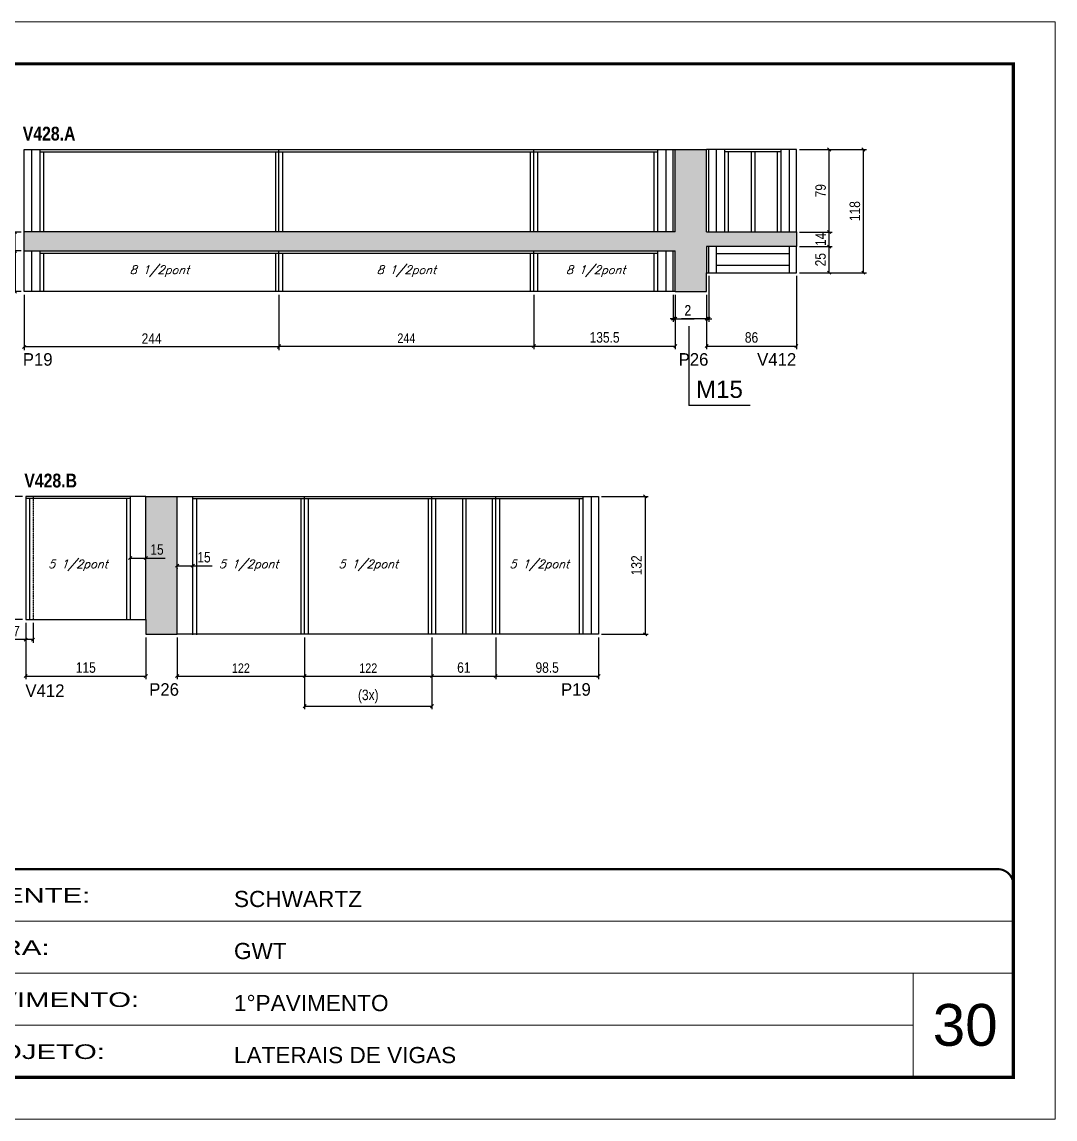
# Model space of a CAD drawing. Extents: x 13154 to 22413, y 1253 to 30260.
# Drawn here: x 15249 to 16238, y 20779 to 21829 of the extents above; entities that cross this region are included whole.
import ezdxf

# ---------------------------------------------------------------- set-up
doc = ezdxf.new("R2010")
doc.units = 0
for name, pattern in [('CONTINUO', [0]), ('DASHED', [0.75, 0.5, -0.25]), ('HIDDEN', [0.375, 0.25, -0.125])]:
    doc.linetypes.add(name, pattern=pattern)
for name, color, linetype in [('5', 5, 'Continuous'), ('COTA', 241, 'Continuous'), ('NOMENCLATURA', 7, 'Continuous'), ('Painéis', 200, 'Continuous'), ('SARR_2.2x7', 40, 'Continuous'), ('SARR_3.5x7', 81, 'Continuous'), ('texto', 7, 'Continuous')]:
    doc.layers.add(name, color=color, linetype=linetype)
for name, color, linetype, lineweight in [('CARIMBO', 255, 'Continuous', 9), ('Folhas', 255, 'Continuous', 9), ('SARRAFO DE PRESSAO', 251, 'DASHED', 9)]:
    doc.layers.add(name, color=color, linetype=linetype, lineweight=lineweight)
doc.styles.add('ARIAL', font='arial.ttf')
doc.styles.add('COTA TECNICA', font='techl___.ttf', dxfattribs={"height": 10})
doc.styles.add('COTA TECNICA-50', font='techl___.ttf', dxfattribs={"height": 9})
doc.styles.add('Romans', font='romans.shx')
doc.styles.add('ROMAS860', font='ROMAS860.SHX')
doc.styles.get("Standard").update_dxf_attribs({"font": 'arial.ttf'})
doc.styles.add('TECNICA', font='techb___.ttf', dxfattribs={"height": 10})
doc.styles.add('Tecnologia', font='')
doc.styles.get('Tecnologia').set_extended_font_data('Forgotten Futurist')
doc.dimstyles.new('COTA PAINEL-50', dxfattribs={"dimtxt": 9, "dimasz": 3, "dimexe": 3, "dimexo": 3, "dimgap": 3, "dimtad": 1, "dimdec": 1, "dimzin": 12, "dimdsep": 46, "dimtxsty": 'COTA TECNICA-50', "dimblk1": 'OBLIQUE', "dimblk2": 'OBLIQUE', "dimsah": 1, "dimcen": 0.9, "dimclrd": 4, "dimclre": 4, "dimclrt": 240, "dimadec": 1, "dimazin": 3, "dimtfac": 1, "dimtdec": 1, "dimtmove": 0, "dimatfit": 3, "dimfxl": 1, "dimtolj": 1, "dimtzin": 12, "dimarcsym": 0})
doc.dimstyles.new('PAINEL', dxfattribs={"dimtxt": 10, "dimasz": 3, "dimexe": 3, "dimexo": 3, "dimgap": 3, "dimtad": 1, "dimdec": 1, "dimzin": 12, "dimdsep": 46, "dimtxsty": 'COTA TECNICA', "dimblk1": 'OBLIQUE', "dimblk2": 'OBLIQUE', "dimsah": 1, "dimcen": 0.9, "dimclrd": 4, "dimclre": 4, "dimclrt": 240, "dimadec": 1, "dimazin": 3, "dimtfac": 1, "dimtdec": 1, "dimtmove": 0, "dimatfit": 3, "dimfxl": 1, "dimtolj": 1, "dimtzin": 12, "dimarcsym": 0})

# ---------------------------------------------------------------- blocks, each defined once
blk = doc.blocks.new('9999999999')
at = {"color": 30, "linetype": 'CONTINUO'}
for p, q in [((98564.6, 34379.6), (99584, 34379.6)), ((98564.6, 34329.8), (99488, 34329.8)), ((99584, 34329.8), (99488, 34329.8)), ((99488, 34329.8), (99488, 34230.2)), ((98564.6, 34280), (99488, 34280))]:
    blk.add_line(p, q, dxfattribs=at)
at = {"color": 30, "linetype": 'CONTINUO', "const_width": 2}
blk.add_lwpolyline([(99584, 34230.2), (99584, 34414.4, 0.414214), (99569, 34429.4), (98229, 34429.4, 0.414214), (98214, 34414.4), (98214, 34245.2, 0.414214), (98229, 34230.2), (99584, 34230.2)], format="xyb", dxfattribs=at)
at = {"layer": 'Folhas'}
blk.add_lwpolyline([(98139, 34190.2), (99624, 34190.2), (99624, 35240.2), (98139, 35240.2)], close=True, dxfattribs=at)
at = {"layer": 'Folhas', "color": 30, "const_width": 3}
blk.add_lwpolyline([(98214, 34230.2), (99584, 34230.2), (99584, 35200.2), (98214, 35200.2)], close=True, dxfattribs=at)
at = {"color": 7, "linetype": 'Continuous', "ltscale": 5, "style": 'ARIAL'}
for s, height, p in [('SCHWARTZ', 15.48, (98837.7, 34393.1)), ('GWT', 15.48, (98837.7, 34343.3)), ('1°PAVIMENTO', 15.483, (98837.7, 34293.5)), ('LATERAIS DE VIGAS', 15.483, (98837.7, 34243.7))]:
    blk.add_text(s, height=height, dxfattribs=at).set_placement(p)
at = {"layer": 'Folhas', "color": 7, "style": 'Tecnologia', "width": 1.5}
for s, p in [('CLIENTE:', (98573.7, 34397.2)), ('OBRA:', (98573.7, 34347.3)), ('PAVIMENTO:', (98573.7, 34297.5)), ('PROJETO:', (98573.7, 34247.7))]:
    blk.add_text(s, height=14, dxfattribs=at).set_placement(p)
blk = doc.blocks.new('_Oblique')
at = {"color": 0, "linetype": 'ByBlock', "lineweight": -2}
blk.add_line((-0.5, -0.5), (0.5, 0.5), dxfattribs=at)
blk = doc.blocks.new('*D1825')
at = {"layer": 'COTA', "color": 4, "linetype": 'ByBlock', "lineweight": -2, "transparency": 16777216}
for p, q in [((15494.7, 21568.1), (15494.7, 21516)), ((15738.7, 21568.1), (15738.7, 21516)), ((15494.7, 21519), (15738.7, 21519))]:
    blk.add_line(p, q, dxfattribs=at)
at = {"layer": 'Defpoints', "color": 0, "linetype": 'ByBlock', "transparency": 16777216}
for p in [(15494.7, 21571.1), (15738.7, 21571.1), (15738.7, 21519)]:
    blk.add_point(p, dxfattribs=at)
at = {"layer": 'COTA', "color": 4, "linetype": 'ByBlock', "lineweight": -2, "transparency": 16777216, "xscale": 3, "yscale": 3, "zscale": 3, "rotation": 180}
blk.add_blockref('_Oblique', (15494.7, 21519), dxfattribs=at)
at = {"layer": 'COTA', "color": 4, "linetype": 'ByBlock', "lineweight": -2, "transparency": 16777216, "xscale": 3, "yscale": 3, "zscale": 3}
blk.add_blockref('_Oblique', (15738.7, 21519), dxfattribs=at)
at = {"layer": 'COTA', "color": 240, "linetype": 'ByBlock', "transparency": 16777216, "insert": (15616.7, 21526.5), "char_height": 9, "attachment_point": 5, "style": 'COTA TECNICA-50'}
blk.add_mtext('\\A1;244', dxfattribs=at)
blk = doc.blocks.new('*D1826')
at = {"layer": 'COTA', "color": 4, "linetype": 'ByBlock', "lineweight": -2, "transparency": 16777216}
for p, q in [((15250.7, 21568.1), (15250.7, 21515.1)), ((15494.7, 21568.1), (15494.7, 21515.1)), ((15494.7, 21518.1), (15250.7, 21518.1))]:
    blk.add_line(p, q, dxfattribs=at)
at = {"layer": 'Defpoints', "color": 0, "linetype": 'ByBlock', "transparency": 16777216}
for p in [(15250.7, 21571.1), (15494.7, 21571.1), (15250.7, 21518.1)]:
    blk.add_point(p, dxfattribs=at)
at = {"layer": 'COTA', "color": 4, "linetype": 'ByBlock', "lineweight": -2, "transparency": 16777216, "xscale": 3, "yscale": 3, "zscale": 3, "rotation": 180}
blk.add_blockref('_Oblique', (15250.7, 21518.1), dxfattribs=at)
at = {"layer": 'COTA', "color": 4, "linetype": 'ByBlock', "lineweight": -2, "transparency": 16777216, "xscale": 3, "yscale": 3, "zscale": 3}
blk.add_blockref('_Oblique', (15494.7, 21518.1), dxfattribs=at)
at = {"layer": 'COTA', "color": 240, "linetype": 'ByBlock', "transparency": 16777216, "insert": (15372.7, 21526.1), "char_height": 10, "attachment_point": 5, "style": 'COTA TECNICA'}
blk.add_mtext('\\A1;244', dxfattribs=at)
blk = doc.blocks.new('*D1827')
at = {"layer": 'COTA', "color": 4, "linetype": 'ByBlock', "lineweight": -2, "transparency": 16777216}
for p, q in [((15738.7, 21568.1), (15738.7, 21516)), ((15874.2, 21568.1), (15874.2, 21516)), ((15738.7, 21519), (15874.2, 21519))]:
    blk.add_line(p, q, dxfattribs=at)
at = {"layer": 'Defpoints', "color": 0, "linetype": 'ByBlock', "transparency": 16777216}
for p in [(15738.7, 21571.1), (15874.2, 21571.1), (15874.2, 21519)]:
    blk.add_point(p, dxfattribs=at)
at = {"layer": 'COTA', "color": 4, "linetype": 'ByBlock', "lineweight": -2, "transparency": 16777216, "xscale": 3, "yscale": 3, "zscale": 3, "rotation": 180}
blk.add_blockref('_Oblique', (15738.7, 21519), dxfattribs=at)
at = {"layer": 'COTA', "color": 4, "linetype": 'ByBlock', "lineweight": -2, "transparency": 16777216, "xscale": 3, "yscale": 3, "zscale": 3}
blk.add_blockref('_Oblique', (15874.2, 21519), dxfattribs=at)
at = {"layer": 'COTA', "color": 240, "linetype": 'ByBlock', "transparency": 16777216, "insert": (15806.5, 21527.2), "char_height": 10, "attachment_point": 5, "style": 'COTA TECNICA'}
blk.add_mtext('\\A1;135.5', dxfattribs=at)
blk = doc.blocks.new('*D1828')
at = {"layer": 'COTA', "color": 4, "lineweight": -2, "transparency": 16777216}
for p, q in [((15990.2, 21586.1), (15990.2, 21516)), ((15904.2, 21568.1), (15904.2, 21516)), ((15904.2, 21519), (15990.2, 21519))]:
    blk.add_line(p, q, dxfattribs=at)
at = {"layer": 'Defpoints', "color": 0, "transparency": 16777216}
for p in [(15990.2, 21589.1), (15904.2, 21571.1), (15990.2, 21519)]:
    blk.add_point(p, dxfattribs=at)
at = {"layer": 'COTA', "color": 4, "lineweight": -2, "transparency": 16777216, "xscale": 3, "yscale": 3, "zscale": 3, "rotation": 180}
blk.add_blockref('_Oblique', (15904.2, 21519), dxfattribs=at)
at = {"layer": 'COTA', "color": 4, "lineweight": -2, "transparency": 16777216, "xscale": 3, "yscale": 3, "zscale": 3}
blk.add_blockref('_Oblique', (15990.2, 21519), dxfattribs=at)
at = {"layer": 'COTA', "color": 240, "transparency": 16777216, "insert": (15947.2, 21527.1), "char_height": 10, "attachment_point": 5, "style": 'COTA TECNICA'}
blk.add_mtext('\\A1;86', dxfattribs=at)
blk = doc.blocks.new('*D1829')
at = {"layer": 'COTA', "color": 4, "lineweight": -2, "transparency": 16777216}
for p, q in [((15993.2, 21614.1), (16024.5, 21614.1)), ((16021.5, 21589.1), (16021.5, 21614.1)), ((15993.2, 21589.1), (16024.5, 21589.1))]:
    blk.add_line(p, q, dxfattribs=at)
at = {"layer": 'Defpoints', "color": 0, "transparency": 16777216}
for p in [(15990.2, 21614.1), (16021.5, 21614.1), (15990.2, 21589.1)]:
    blk.add_point(p, dxfattribs=at)
at = {"layer": 'COTA', "color": 4, "lineweight": -2, "transparency": 16777216, "xscale": 3, "yscale": 3, "zscale": 3}
for p, rotation in [((16021.5, 21614.1), 90), ((16021.5, 21589.1), 270)]:
    blk.add_blockref('_Oblique', p, dxfattribs=dict(at, rotation=rotation))
at = {"layer": 'COTA', "color": 240, "transparency": 16777216, "insert": (16013.3, 21601.6), "char_height": 10, "attachment_point": 5, "rotation": 90, "style": 'COTA TECNICA'}
blk.add_mtext('\\A1;25', dxfattribs=at)
blk = doc.blocks.new('*D1830')
at = {"layer": 'COTA', "color": 4, "lineweight": -2, "transparency": 16777216}
for p, q in [((15993.2, 21628.1), (16024.5, 21628.1)), ((16021.5, 21614.1), (16021.5, 21628.1)), ((15993.2, 21614.1), (16024.5, 21614.1))]:
    blk.add_line(p, q, dxfattribs=at)
at = {"layer": 'Defpoints', "color": 0, "transparency": 16777216}
for p in [(15990.2, 21628.1), (16021.5, 21628.1), (15990.2, 21614.1)]:
    blk.add_point(p, dxfattribs=at)
at = {"layer": 'COTA', "color": 4, "lineweight": -2, "transparency": 16777216, "xscale": 3, "yscale": 3, "zscale": 3}
for p, rotation in [((16021.5, 21628.1), 90), ((16021.5, 21614.1), 270)]:
    blk.add_blockref('_Oblique', p, dxfattribs=dict(at, rotation=rotation))
at = {"layer": 'COTA', "color": 240, "transparency": 16777216, "insert": (16013.4, 21621.1), "char_height": 10, "attachment_point": 5, "rotation": 90, "style": 'COTA TECNICA'}
blk.add_mtext('\\A1;14', dxfattribs=at)
blk = doc.blocks.new('*D1831')
at = {"layer": 'COTA', "color": 4, "lineweight": -2, "transparency": 16777216}
for p, q in [((15247.7, 21610.1), (15239, 21610.1)), ((15242, 21610.1), (15242, 21571.1)), ((15247.7, 21571.1), (15239, 21571.1))]:
    blk.add_line(p, q, dxfattribs=at)
at = {"layer": 'Defpoints', "color": 0, "transparency": 16777216}
for p in [(15250.7, 21610.1), (15242, 21571.1), (15250.7, 21571.1)]:
    blk.add_point(p, dxfattribs=at)
at = {"layer": 'COTA', "color": 4, "lineweight": -2, "transparency": 16777216, "xscale": 3, "yscale": 3, "zscale": 3}
for p, rotation in [((15242, 21610.1), 90), ((15242, 21571.1), 270)]:
    blk.add_blockref('_Oblique', p, dxfattribs=dict(at, rotation=rotation))
at = {"layer": 'COTA', "color": 240, "transparency": 16777216, "insert": (15233.7, 21590.6), "char_height": 10, "attachment_point": 5, "rotation": 90, "style": 'COTA TECNICA'}
blk.add_mtext('\\A1;39', dxfattribs=at)
blk = doc.blocks.new('*D1832')
at = {"layer": 'COTA', "color": 4, "lineweight": -2, "transparency": 16777216}
for p, q in [((15247.7, 21628.1), (15239, 21628.1)), ((15242, 21610.1), (15242, 21628.1)), ((15247.7, 21610.1), (15239, 21610.1))]:
    blk.add_line(p, q, dxfattribs=at)
at = {"layer": 'Defpoints', "color": 0, "transparency": 16777216}
for p in [(15242, 21628.1), (15250.7, 21628.1), (15250.7, 21610.1)]:
    blk.add_point(p, dxfattribs=at)
at = {"layer": 'COTA', "color": 4, "lineweight": -2, "transparency": 16777216, "xscale": 3, "yscale": 3, "zscale": 3}
for p, rotation in [((15242, 21628.1), 90), ((15242, 21610.1), 270)]:
    blk.add_blockref('_Oblique', p, dxfattribs=dict(at, rotation=rotation))
at = {"layer": 'COTA', "color": 240, "transparency": 16777216, "insert": (15233.9, 21619.1), "char_height": 10, "attachment_point": 5, "rotation": 90, "style": 'COTA TECNICA'}
blk.add_mtext('\\A1;18', dxfattribs=at)
blk = doc.blocks.new('*D1833')
at = {"layer": 'COTA', "color": 4, "lineweight": -2, "transparency": 16777216}
for p, q in [((15993.2, 21707.1), (16024.5, 21707.1)), ((16021.5, 21628.1), (16021.5, 21707.1)), ((15993.2, 21628.1), (16024.5, 21628.1))]:
    blk.add_line(p, q, dxfattribs=at)
at = {"layer": 'Defpoints', "color": 0, "transparency": 16777216}
for p in [(15990.2, 21707.1), (16021.5, 21707.1), (15990.2, 21628.1)]:
    blk.add_point(p, dxfattribs=at)
at = {"layer": 'COTA', "color": 4, "lineweight": -2, "transparency": 16777216, "xscale": 3, "yscale": 3, "zscale": 3}
for p, rotation in [((16021.5, 21707.1), 90), ((16021.5, 21628.1), 270)]:
    blk.add_blockref('_Oblique', p, dxfattribs=dict(at, rotation=rotation))
at = {"layer": 'COTA', "color": 240, "transparency": 16777216, "insert": (16013.4, 21667.6), "char_height": 10, "attachment_point": 5, "rotation": 90, "style": 'COTA TECNICA'}
blk.add_mtext('\\A1;79', dxfattribs=at)
blk = doc.blocks.new('*D1834')
at = {"layer": 'COTA', "color": 4, "lineweight": -2, "transparency": 16777216}
for p, q in [((15993.2, 21707.1), (16057.3, 21707.1)), ((16054.3, 21589.1), (16054.3, 21707.1)), ((15993.2, 21589.1), (16057.3, 21589.1))]:
    blk.add_line(p, q, dxfattribs=at)
at = {"layer": 'Defpoints', "color": 0, "transparency": 16777216}
for p in [(15990.2, 21707.1), (16054.3, 21707.1), (15990.2, 21589.1)]:
    blk.add_point(p, dxfattribs=at)
at = {"layer": 'COTA', "color": 4, "lineweight": -2, "transparency": 16777216, "xscale": 3, "yscale": 3, "zscale": 3}
for p, rotation in [((16054.3, 21707.1), 90), ((16054.3, 21589.1), 270)]:
    blk.add_blockref('_Oblique', p, dxfattribs=dict(at, rotation=rotation))
at = {"layer": 'COTA', "color": 240, "transparency": 16777216, "insert": (16046.2, 21648.1), "char_height": 10, "attachment_point": 5, "rotation": 90, "style": 'COTA TECNICA'}
blk.add_mtext('\\A1;118', dxfattribs=at)
blk = doc.blocks.new('*D1835')
at = {"layer": 'COTA', "color": 4, "lineweight": -2, "transparency": 16777216}
for p, q in [((15872.2, 21568.1), (15872.2, 21542.1)), ((15874.2, 21568.1), (15874.2, 21542.1)), ((15872.2, 21545.1), (15869.2, 21545.1)), ((15872.2, 21545.1), (15874.2, 21545.1)), ((15874.2, 21545.1), (15892.3, 21545.1))]:
    blk.add_line(p, q, dxfattribs=at)
at = {"layer": 'Defpoints', "color": 0, "transparency": 16777216}
for p in [(15872.2, 21571.1), (15874.2, 21571.1), (15874.2, 21545.1)]:
    blk.add_point(p, dxfattribs=at)
at = {"layer": 'COTA', "color": 4, "lineweight": -2, "transparency": 16777216, "xscale": 3, "yscale": 3, "zscale": 3}
blk.add_blockref('_Oblique', (15872.2, 21545.1), dxfattribs=at)
at = {"layer": 'COTA', "color": 4, "lineweight": -2, "transparency": 16777216, "xscale": 3, "yscale": 3, "zscale": 3, "rotation": 180}
blk.add_blockref('_Oblique', (15874.2, 21545.1), dxfattribs=at)
at = {"layer": 'COTA', "color": 240, "transparency": 16777216, "insert": (15886.3, 21553.1), "char_height": 10, "attachment_point": 5, "style": 'COTA TECNICA'}
blk.add_mtext('\\A1;2', dxfattribs=at)
blk = doc.blocks.new('*D1836')
at = {"layer": 'COTA', "color": 4, "lineweight": -2, "transparency": 16777216}
for p, q in [((15906.2, 21586.1), (15906.2, 21542.1)), ((15904.2, 21568.1), (15904.2, 21542.1)), ((15904.2, 21545.1), (15880, 21545.1)), ((15906.2, 21545.1), (15904.2, 21545.1)), ((15906.2, 21545.1), (15909.2, 21545.1))]:
    blk.add_line(p, q, dxfattribs=at)
at = {"layer": 'Defpoints', "color": 0, "transparency": 16777216}
for p in [(15906.2, 21589.1), (15904.2, 21571.1), (15904.2, 21545.1)]:
    blk.add_point(p, dxfattribs=at)
at = {"layer": 'COTA', "color": 4, "lineweight": -2, "transparency": 16777216, "xscale": 3, "yscale": 3, "zscale": 3}
blk.add_blockref('_Oblique', (15904.2, 21545.1), dxfattribs=at)
at = {"layer": 'COTA', "color": 4, "lineweight": -2, "transparency": 16777216, "xscale": 3, "yscale": 3, "zscale": 3, "rotation": 180}
blk.add_blockref('_Oblique', (15906.2, 21545.1), dxfattribs=at)
at = {"layer": 'COTA', "color": 240, "transparency": 16777216, "insert": (15886.1, 21553.1), "char_height": 10, "attachment_point": 5, "style": 'COTA TECNICA'}
blk.add_mtext('\\A1;2', dxfattribs=at)
blk = doc.blocks.new('*D1837')
at = {"layer": 'COTA', "color": 4, "lineweight": -2, "transparency": 16777216}
for p, q in [((15252.2, 21254.1), (15252.2, 21200.1)), ((15367.2, 21240.1), (15367.2, 21200.1)), ((15252.2, 21203.1), (15367.2, 21203.1))]:
    blk.add_line(p, q, dxfattribs=at)
at = {"layer": 'Defpoints', "color": 0, "transparency": 16777216}
for p in [(15252.2, 21257.1), (15367.2, 21243.1), (15367.2, 21203.1)]:
    blk.add_point(p, dxfattribs=at)
at = {"layer": 'COTA', "color": 4, "lineweight": -2, "transparency": 16777216, "xscale": 3, "yscale": 3, "zscale": 3, "rotation": 180}
blk.add_blockref('_Oblique', (15252.2, 21203.1), dxfattribs=at)
at = {"layer": 'COTA', "color": 4, "lineweight": -2, "transparency": 16777216, "xscale": 3, "yscale": 3, "zscale": 3}
blk.add_blockref('_Oblique', (15367.2, 21203.1), dxfattribs=at)
at = {"layer": 'COTA', "color": 240, "transparency": 16777216, "insert": (15309.7, 21211.2), "char_height": 10, "attachment_point": 5, "style": 'COTA TECNICA'}
blk.add_mtext('\\A1;115', dxfattribs=at)
blk = doc.blocks.new('*D1838')
at = {"layer": 'COTA', "color": 4, "lineweight": -2, "transparency": 16777216}
for p, q in [((15252.2, 21254.1), (15252.2, 21235)), ((15259.2, 21254.1), (15259.2, 21235)), ((15252.2, 21238), (15237.5, 21238)), ((15259.2, 21238), (15252.2, 21238))]:
    blk.add_line(p, q, dxfattribs=at)
at = {"layer": 'Defpoints', "color": 0, "transparency": 16777216}
for p in [(15252.2, 21257.1), (15259.2, 21257.1), (15252.2, 21238)]:
    blk.add_point(p, dxfattribs=at)
at = {"layer": 'COTA', "color": 4, "lineweight": -2, "transparency": 16777216, "xscale": 3, "yscale": 3, "zscale": 3, "rotation": 180}
blk.add_blockref('_Oblique', (15252.2, 21238), dxfattribs=at)
at = {"layer": 'COTA', "color": 4, "lineweight": -2, "transparency": 16777216, "xscale": 3, "yscale": 3, "zscale": 3}
blk.add_blockref('_Oblique', (15259.2, 21238), dxfattribs=at)
at = {"layer": 'COTA', "color": 240, "transparency": 16777216, "insert": (15243.3, 21246.1), "char_height": 10, "attachment_point": 5, "style": 'COTA TECNICA'}
blk.add_mtext('\\A1;7', dxfattribs=at)
blk = doc.blocks.new('*D1839')
at = {"layer": 'COTA', "color": 4, "lineweight": -2, "transparency": 16777216}
for p, q in [((15249.2, 21375.1), (15229.5, 21375.1)), ((15232.5, 21375.1), (15232.5, 21257.1)), ((15249.2, 21257.1), (15229.5, 21257.1))]:
    blk.add_line(p, q, dxfattribs=at)
at = {"layer": 'Defpoints', "color": 0, "transparency": 16777216}
for p in [(15252.2, 21375.1), (15232.5, 21257.1), (15252.2, 21257.1)]:
    blk.add_point(p, dxfattribs=at)
at = {"layer": 'COTA', "color": 4, "lineweight": -2, "transparency": 16777216, "xscale": 3, "yscale": 3, "zscale": 3}
for p, rotation in [((15232.5, 21375.1), 90), ((15232.5, 21257.1), 270)]:
    blk.add_blockref('_Oblique', p, dxfattribs=dict(at, rotation=rotation))
at = {"layer": 'COTA', "color": 240, "transparency": 16777216, "insert": (15224.4, 21316.1), "char_height": 10, "attachment_point": 5, "rotation": 90, "style": 'COTA TECNICA'}
blk.add_mtext('\\A1;118', dxfattribs=at)
blk = doc.blocks.new('*D1840')
at = {"layer": 'COTA', "color": 4, "linetype": 'ByBlock', "lineweight": -2, "transparency": 16777216}
for p, q in [((15397.2, 21240.1), (15397.2, 21200.1)), ((15519.2, 21240.1), (15519.2, 21200.1)), ((15397.2, 21203.1), (15519.2, 21203.1))]:
    blk.add_line(p, q, dxfattribs=at)
at = {"layer": 'Defpoints', "color": 0, "linetype": 'ByBlock', "transparency": 16777216}
for p in [(15397.2, 21243.1), (15519.2, 21243.1), (15519.2, 21203.1)]:
    blk.add_point(p, dxfattribs=at)
at = {"layer": 'COTA', "color": 4, "linetype": 'ByBlock', "lineweight": -2, "transparency": 16777216, "xscale": 3, "yscale": 3, "zscale": 3, "rotation": 180}
blk.add_blockref('_Oblique', (15397.2, 21203.1), dxfattribs=at)
at = {"layer": 'COTA', "color": 4, "linetype": 'ByBlock', "lineweight": -2, "transparency": 16777216, "xscale": 3, "yscale": 3, "zscale": 3}
blk.add_blockref('_Oblique', (15519.2, 21203.1), dxfattribs=at)
at = {"layer": 'COTA', "color": 240, "linetype": 'ByBlock', "transparency": 16777216, "insert": (15458.2, 21210.7), "char_height": 9, "attachment_point": 5, "style": 'COTA TECNICA-50'}
blk.add_mtext('\\A1;122', dxfattribs=at)
blk = doc.blocks.new('*D1841')
at = {"layer": 'COTA', "color": 4, "linetype": 'ByBlock', "lineweight": -2, "transparency": 16777216}
for p, q in [((15519.2, 21240.1), (15519.2, 21200.1)), ((15641.2, 21240.1), (15641.2, 21200.1)), ((15519.2, 21203.1), (15641.2, 21203.1))]:
    blk.add_line(p, q, dxfattribs=at)
at = {"layer": 'Defpoints', "color": 0, "linetype": 'ByBlock', "transparency": 16777216}
for p in [(15519.2, 21243.1), (15641.2, 21243.1), (15641.2, 21203.1)]:
    blk.add_point(p, dxfattribs=at)
at = {"layer": 'COTA', "color": 4, "linetype": 'ByBlock', "lineweight": -2, "transparency": 16777216, "xscale": 3, "yscale": 3, "zscale": 3, "rotation": 180}
blk.add_blockref('_Oblique', (15519.2, 21203.1), dxfattribs=at)
at = {"layer": 'COTA', "color": 4, "linetype": 'ByBlock', "lineweight": -2, "transparency": 16777216, "xscale": 3, "yscale": 3, "zscale": 3}
blk.add_blockref('_Oblique', (15641.2, 21203.1), dxfattribs=at)
at = {"layer": 'COTA', "color": 240, "linetype": 'ByBlock', "transparency": 16777216, "insert": (15580.2, 21210.7), "char_height": 9, "attachment_point": 5, "style": 'COTA TECNICA-50'}
blk.add_mtext('\\A1;122', dxfattribs=at)
blk = doc.blocks.new('*D1842')
at = {"layer": 'COTA', "color": 4, "lineweight": -2, "transparency": 16777216}
for p, q in [((15641.2, 21240.1), (15641.2, 21200.1)), ((15702.2, 21240.1), (15702.2, 21200.1)), ((15641.2, 21203.1), (15702.2, 21203.1))]:
    blk.add_line(p, q, dxfattribs=at)
at = {"layer": 'Defpoints', "color": 0, "transparency": 16777216}
for p in [(15641.2, 21243.1), (15702.2, 21243.1), (15702.2, 21203.1)]:
    blk.add_point(p, dxfattribs=at)
at = {"layer": 'COTA', "color": 4, "lineweight": -2, "transparency": 16777216, "xscale": 3, "yscale": 3, "zscale": 3, "rotation": 180}
blk.add_blockref('_Oblique', (15641.2, 21203.1), dxfattribs=at)
at = {"layer": 'COTA', "color": 4, "lineweight": -2, "transparency": 16777216, "xscale": 3, "yscale": 3, "zscale": 3}
blk.add_blockref('_Oblique', (15702.2, 21203.1), dxfattribs=at)
at = {"layer": 'COTA', "color": 240, "transparency": 16777216, "insert": (15671.7, 21211.2), "char_height": 10, "attachment_point": 5, "style": 'COTA TECNICA'}
blk.add_mtext('\\A1;61', dxfattribs=at)
blk = doc.blocks.new('*D1843')
at = {"layer": 'COTA', "color": 4, "lineweight": -2, "transparency": 16777216}
for p, q in [((15519.2, 21240.1), (15519.2, 21171.3)), ((15641.2, 21240.1), (15641.2, 21171.3)), ((15519.2, 21174.3), (15641.2, 21174.3))]:
    blk.add_line(p, q, dxfattribs=at)
at = {"layer": 'Defpoints', "color": 0, "transparency": 16777216}
for p in [(15519.2, 21243.1), (15641.2, 21243.1), (15641.2, 21174.3)]:
    blk.add_point(p, dxfattribs=at)
at = {"layer": 'COTA', "color": 4, "lineweight": -2, "transparency": 16777216, "xscale": 3, "yscale": 3, "zscale": 3, "rotation": 180}
blk.add_blockref('_Oblique', (15519.2, 21174.3), dxfattribs=at)
at = {"layer": 'COTA', "color": 4, "lineweight": -2, "transparency": 16777216, "xscale": 3, "yscale": 3, "zscale": 3}
blk.add_blockref('_Oblique', (15641.2, 21174.3), dxfattribs=at)
at = {"layer": 'COTA', "color": 240, "transparency": 16777216, "insert": (15580.2, 21183.6), "char_height": 10, "attachment_point": 5, "style": 'COTA TECNICA'}
blk.add_mtext('\\A1;(3x)', dxfattribs=at)
blk = doc.blocks.new('*D1844')
at = {"layer": 'COTA', "color": 4, "lineweight": -2, "transparency": 16777216}
for p, q in [((15702.2, 21240.1), (15702.2, 21200.1)), ((15800.7, 21240.1), (15800.7, 21200.1)), ((15702.2, 21203.1), (15800.7, 21203.1))]:
    blk.add_line(p, q, dxfattribs=at)
at = {"layer": 'Defpoints', "color": 0, "transparency": 16777216}
for p in [(15702.2, 21243.1), (15800.7, 21243.1), (15800.7, 21203.1)]:
    blk.add_point(p, dxfattribs=at)
at = {"layer": 'COTA', "color": 4, "lineweight": -2, "transparency": 16777216, "xscale": 3, "yscale": 3, "zscale": 3, "rotation": 180}
blk.add_blockref('_Oblique', (15702.2, 21203.1), dxfattribs=at)
at = {"layer": 'COTA', "color": 4, "lineweight": -2, "transparency": 16777216, "xscale": 3, "yscale": 3, "zscale": 3}
blk.add_blockref('_Oblique', (15800.7, 21203.1), dxfattribs=at)
at = {"layer": 'COTA', "color": 240, "transparency": 16777216, "insert": (15751.5, 21211.2), "char_height": 10, "attachment_point": 5, "style": 'COTA TECNICA'}
blk.add_mtext('\\A1;98.5', dxfattribs=at)
blk = doc.blocks.new('*D1845')
at = {"layer": 'COTA', "color": 4, "lineweight": -2, "transparency": 16777216}
for p, q in [((15352.2, 21316.1), (15367.2, 21316.1)), ((15367.2, 21316.1), (15385.6, 21316.1))]:
    blk.add_line(p, q, dxfattribs=at)
at = {"layer": 'Defpoints', "color": 0, "transparency": 16777216}
for p in [(15352.2, 21316.1), (15367.2, 21316.1), (15367.2, 21316.1)]:
    blk.add_point(p, dxfattribs=at)
at = {"layer": 'COTA', "color": 4, "lineweight": -2, "transparency": 16777216, "xscale": 3, "yscale": 3, "zscale": 3, "rotation": 180}
blk.add_blockref('_Oblique', (15352.2, 21316.1), dxfattribs=at)
at = {"layer": 'COTA', "color": 4, "lineweight": -2, "transparency": 16777216, "xscale": 3, "yscale": 3, "zscale": 3}
blk.add_blockref('_Oblique', (15367.2, 21316.1), dxfattribs=at)
at = {"layer": 'COTA', "color": 240, "transparency": 16777216, "insert": (15377.9, 21324.2), "char_height": 10, "attachment_point": 5, "style": 'COTA TECNICA'}
blk.add_mtext('\\A1;15', dxfattribs=at)
blk = doc.blocks.new('*D1846')
at = {"layer": 'COTA', "color": 4, "lineweight": -2, "transparency": 16777216}
for p, q in [((15397.2, 21308.7), (15412.2, 21308.7)), ((15397.2, 21306.1), (15397.2, 21305.7)), ((15412.2, 21308.7), (15430.6, 21308.7))]:
    blk.add_line(p, q, dxfattribs=at)
at = {"layer": 'Defpoints', "color": 0, "transparency": 16777216}
for p in [(15397.2, 21309.1), (15412.2, 21308.7), (15412.2, 21308.7)]:
    blk.add_point(p, dxfattribs=at)
at = {"layer": 'COTA', "color": 4, "lineweight": -2, "transparency": 16777216, "xscale": 3, "yscale": 3, "zscale": 3, "rotation": 180}
blk.add_blockref('_Oblique', (15397.2, 21308.7), dxfattribs=at)
at = {"layer": 'COTA', "color": 4, "lineweight": -2, "transparency": 16777216, "xscale": 3, "yscale": 3, "zscale": 3}
blk.add_blockref('_Oblique', (15412.2, 21308.7), dxfattribs=at)
at = {"layer": 'COTA', "color": 240, "transparency": 16777216, "insert": (15422.9, 21316.8), "char_height": 10, "attachment_point": 5, "style": 'COTA TECNICA'}
blk.add_mtext('\\A1;15', dxfattribs=at)
blk = doc.blocks.new('*D1847')
at = {"layer": 'COTA', "color": 4, "lineweight": -2, "transparency": 16777216}
for p, q in [((15803.7, 21375.1), (15848.3, 21375.1)), ((15845.3, 21375.1), (15845.3, 21243.1)), ((15803.7, 21243.1), (15848.3, 21243.1))]:
    blk.add_line(p, q, dxfattribs=at)
at = {"layer": 'Defpoints', "color": 0, "transparency": 16777216}
for p in [(15800.7, 21375.1), (15800.7, 21243.1), (15845.3, 21243.1)]:
    blk.add_point(p, dxfattribs=at)
at = {"layer": 'COTA', "color": 4, "lineweight": -2, "transparency": 16777216, "xscale": 3, "yscale": 3, "zscale": 3}
for p, rotation in [((15845.3, 21375.1), 90), ((15845.3, 21243.1), 270)]:
    blk.add_blockref('_Oblique', p, dxfattribs=dict(at, rotation=rotation))
at = {"layer": 'COTA', "color": 240, "transparency": 16777216, "insert": (15837.1, 21309.1), "char_height": 10, "attachment_point": 5, "rotation": 90, "style": 'COTA TECNICA'}
blk.add_mtext('\\A1;132', dxfattribs=at)

msp = doc.modelspace()

# ---------------------------------------------------------------- hatches: boundary and pattern name
at = {"layer": 'COTA'}
h = msp.add_hatch(dxfattribs=at)
h.set_pattern_fill('AR-CONC', color=256, scale=0.03)
h.set_pattern_definition([(50, (-1598.5, 0), (5.4655401, -0.4781726), [0.5715, -6.2865]), (355, (-1598.5, 0), (-1.0573026, 5.7317054), [0.4572, -5.0292175]), (100.451445, (-1598.0445, -0.04), (4.4082374, 5.2535326), [0.4857003, -5.3427073]), (46.1842, (-1598.5, 1.524), (8.1323712, -1.2612698), [0.85725, -9.42975]), (96.635558, (-1597.822, 1.419), (7.122124, 7.4227837), [0.7285507, -8.0140682]), (351.18415, (-1598.5, 1.524), (7.122124, 7.4227837), [0.685799, -7.543792]), (21, (-1597.738, 1.143), (4.54843174, -3.06795595), [0.5715, -6.2865]), (326, (-1597.738, 1.143), (1.8540609, 5.525639), [0.4572, -5.0292]), (71.451445, (-1597.359, 0.8873), (6.4024926, 2.4576831), [0.4857003, -5.3426981]), (37.5, (-1598.5, 0), (0.0926581, 2.53665117), [0, -4.96824, 0, -5.1054, 0, -5.04825]), (7.5, (-1598.5, 0), (2.00458988, 3.00541724), [0, -2.91084, 0, -4.85394, 0, -1.92405]), (327.5, (-1600.1993, 0), (4.06771786, -0.17186232), [0, -1.905, 0, -5.9436, 0, -7.8867]), (317.5, (-1600.9613, 0), (4.44387544, 0.76279473), [0, -2.4765, 0, -3.94716, 0, -5.6007])])
h.paths.add_polyline_path([(15874.21, 21610.14), (15874.21, 21571.14), (15904.21, 21571.14), (15904.21, 21589.14), (15904.21, 21614.14), (15990.21, 21614.14), (15990.21, 21628.14), (15904.21, 21628.14), (15904.21, 21707.14), (15874.21, 21707.14), (15874.21, 21628.14), (15250.71, 21628.14), (15250.71, 21610.14)])
h = msp.add_hatch(dxfattribs=at)
h.set_pattern_fill('AR-CONC', color=256, scale=0.03)
h.set_pattern_definition([(50, (-1598.5, -40.345), (5.4655401, -0.4781726), [0.5715, -6.2865]), (355, (-1598.5, -40.345), (-1.0573026, 5.7317054), [0.4572, -5.0292175]), (100.451445, (-1598.0445, -40.385), (4.4082374, 5.2535326), [0.4857003, -5.3427073]), (46.1842, (-1598.5, -38.821), (8.1323712, -1.2612698), [0.85725, -9.42975]), (96.635558, (-1597.822, -38.926), (7.122124, 7.4227837), [0.7285507, -8.0140682]), (351.18415, (-1598.5, -38.821), (7.122124, 7.4227837), [0.685799, -7.543792]), (21, (-1597.738, -39.202), (4.54843174, -3.06795595), [0.5715, -6.2865]), (326, (-1597.738, -39.202), (1.8540609, 5.525639), [0.4572, -5.0292]), (71.451445, (-1597.359, -39.4576), (6.4024926, 2.4576831), [0.4857003, -5.3426981]), (37.5, (-1598.5, -40.345), (0.0926581, 2.53665117), [0, -4.96824, 0, -5.1054, 0, -5.04825]), (7.5, (-1598.5, -40.345), (2.00458988, 3.00541724), [0, -2.91084, 0, -4.85394, 0, -1.92405]), (327.5, (-1600.1993, -40.345), (4.06771786, -0.17186232), [0, -1.905, 0, -5.9436, 0, -7.8867]), (317.5, (-1600.9613, -40.345), (4.44387544, 0.76279473), [0, -2.4765, 0, -3.94716, 0, -5.6007])])
h.paths.add_polyline_path([(15397.21, 21375.11), (15367.21, 21375.11), (15367.21, 21257.11), (15367.21, 21243.11), (15397.21, 21243.11)])

# ---------------------------------------------------------------- linework, layer by layer
for p, q in [((15874.21, 21707.14), (15904.21, 21707.14)), ((15990.21, 21628.14), (15990.21, 21614.14)), ((15904.21, 21571.14), (15904.21, 21589.14)), ((15874.21, 21571.14), (15904.21, 21571.14)), ((15367.21, 21375.11), (15397.21, 21375.11)), ((15367.21, 21257.11), (15367.21, 21243.11)), ((15367.21, 21243.11), (15397.21, 21243.11))]:
    msp.add_line(p, q, dxfattribs=at)
at = {"layer": 'COTA', "linetype": 'ByBlock'}
msp.add_line((15250.71, 21610.14), (15250.71, 21628.14), dxfattribs=at)
at = {"layer": 'NOMENCLATURA', "linetype": 'Continuous'}
for p in [(15887.21, 21537.9), (15945.75, 21462.14)]:
    msp.add_line(p, (15887.21, 21462.14), dxfattribs=at)
at = {"layer": 'Painéis', "linetype": 'Continuous'}
for p, q in [((15250.71, 21628.14), (15250.71, 21707.14)), ((15250.71, 21707.14), (15874.21, 21707.14)), ((15494.71, 21628.14), (15494.71, 21707.14)), ((15738.71, 21628.14), (15738.71, 21707.14)), ((15872.21, 21628.14), (15872.21, 21707.14)), ((15874.21, 21628.14), (15874.21, 21707.14)), ((15990.21, 21707.14), (15904.21, 21707.14)), ((15904.21, 21628.14), (15904.21, 21707.14)), ((15906.21, 21628.14), (15906.21, 21707.14)), ((15990.21, 21628.14), (15990.21, 21707.14)), ((15874.21, 21628.14), (15250.71, 21628.14)), ((15904.21, 21628.14), (15990.21, 21628.14)), ((15250.71, 21571.14), (15250.71, 21610.14)), ((15250.71, 21610.14), (15874.21, 21610.14)), ((15494.71, 21571.14), (15494.71, 21610.14)), ((15738.71, 21571.14), (15738.71, 21610.14)), ((15872.21, 21571.14), (15872.21, 21610.14)), ((15874.21, 21571.14), (15874.21, 21610.14)), ((15990.21, 21614.14), (15904.21, 21614.14)), ((15904.21, 21614.14), (15904.21, 21589.14)), ((15906.21, 21589.14), (15906.21, 21614.14)), ((15990.21, 21589.14), (15990.21, 21614.14)), ((15904.21, 21589.14), (15990.21, 21589.14)), ((15874.21, 21571.14), (15250.71, 21571.14)), ((15367.21, 21375.11), (15252.21, 21375.11)), ((15252.21, 21375.11), (15252.21, 21257.11)), ((15367.21, 21257.11), (15367.21, 21375.11)), ((15397.21, 21243.11), (15397.21, 21375.11)), ((15397.21, 21375.11), (15800.71, 21375.11)), ((15519.21, 21243.11), (15519.21, 21375.11)), ((15641.21, 21243.11), (15641.21, 21375.11)), ((15702.21, 21243.11), (15702.21, 21375.11)), ((15800.71, 21375.11), (15800.71, 21243.11)), ((15252.21, 21257.11), (15367.21, 21257.11)), ((15800.71, 21243.11), (15397.21, 21243.11))]:
    msp.add_line(p, q, dxfattribs=at)
at = {"layer": 'SARR_2.2x7', "linetype": 'Continuous'}
for p, q in [((15257.71, 21707.14), (15257.71, 21628.14)), ((15265.71, 21704.94), (15494.71, 21704.94)), ((15494.71, 21704.94), (15738.71, 21704.94)), ((15738.71, 21704.94), (15857.21, 21704.94)), ((15865.21, 21707.14), (15865.21, 21628.14)), ((15913.21, 21707.14), (15913.21, 21628.14)), ((15975.21, 21704.94), (15921.21, 21704.94)), ((15983.21, 21707.14), (15983.21, 21628.14)), ((15257.71, 21610.14), (15257.71, 21571.14)), ((15865.21, 21610.14), (15865.21, 21571.14)), ((15913.21, 21614.14), (15913.21, 21589.14)), ((15983.21, 21614.14), (15983.21, 21589.14)), ((15265.71, 21607.94), (15494.71, 21607.94)), ((15494.71, 21607.94), (15738.71, 21607.94)), ((15738.71, 21607.94), (15857.21, 21607.94)), ((15983.21, 21607.14), (15913.21, 21607.14)), ((15983.21, 21596.14), (15913.21, 21596.14)), ((15352.21, 21372.91), (15252.21, 21372.91)), ((15412.21, 21372.91), (15519.21, 21372.91)), ((15519.21, 21372.91), (15641.21, 21372.91)), ((15641.21, 21372.91), (15702.21, 21372.91)), ((15702.21, 21372.91), (15785.71, 21372.91)), ((15793.71, 21375.11), (15793.71, 21243.11))]:
    msp.add_line(p, q, dxfattribs=at)
at = {"layer": 'SARR_2.2x7', "linetype": 'HIDDEN'}
msp.add_line((15259.21, 21375.11), (15259.21, 21257.11), dxfattribs=at)
at = {"layer": 'SARR_3.5x7'}
for p, q in [((15265.71, 21707.14), (15265.71, 21628.14)), ((15269.21, 21704.94), (15269.21, 21628.14)), ((15491.21, 21704.94), (15491.21, 21628.14)), ((15498.21, 21704.94), (15498.21, 21628.14)), ((15735.21, 21704.94), (15735.21, 21628.14)), ((15742.21, 21704.94), (15742.21, 21628.14)), ((15853.71, 21704.94), (15853.71, 21628.14)), ((15857.21, 21707.14), (15857.21, 21628.14)), ((15921.21, 21707.14), (15921.21, 21628.14)), ((15924.71, 21704.94), (15924.71, 21628.14)), ((15946.93, 21704.94), (15946.93, 21628.14)), ((15950.43, 21704.94), (15950.43, 21628.14)), ((15971.71, 21704.94), (15971.71, 21628.14)), ((15975.21, 21707.14), (15975.21, 21628.14)), ((15265.71, 21610.14), (15265.71, 21571.14)), ((15857.21, 21610.14), (15857.21, 21571.14)), ((15269.21, 21607.94), (15269.21, 21571.14)), ((15491.21, 21607.94), (15491.21, 21571.14)), ((15498.21, 21607.94), (15498.21, 21571.14)), ((15735.21, 21607.94), (15735.21, 21571.14)), ((15742.21, 21607.94), (15742.21, 21571.14)), ((15853.71, 21607.94), (15853.71, 21571.14)), ((15255.71, 21372.91), (15255.71, 21257.11)), ((15348.71, 21372.91), (15348.71, 21257.11)), ((15352.21, 21375.11), (15352.21, 21257.11)), ((15412.21, 21242.72), (15412.21, 21374.72)), ((15415.71, 21372.52), (15415.71, 21242.72)), ((15515.71, 21372.91), (15515.71, 21243.11)), ((15522.71, 21372.91), (15522.71, 21243.11)), ((15637.71, 21372.91), (15637.71, 21243.11)), ((15644.71, 21372.91), (15644.71, 21243.11)), ((15670.54, 21372.91), (15670.54, 21243.11)), ((15674.04, 21243.11), (15674.04, 21372.91)), ((15698.71, 21372.91), (15698.71, 21243.11)), ((15705.71, 21372.91), (15705.71, 21243.11)), ((15782.21, 21372.91), (15782.21, 21243.11)), ((15785.71, 21375.11), (15785.71, 21243.11))]:
    msp.add_line(p, q, dxfattribs=at)

# ---------------------------------------------------------------- block references
at = {"layer": 'SARRAFO DE PRESSAO', "color": 6, "linetype": 'ByBlock'}
msp.add_blockref('9999999999', (-83386.1, -13411.06), dxfattribs=at)

# ---------------------------------------------------------------- texts
at = {"layer": '5', "linetype": 'Continuous', "style": 'ROMAS860'}
for s, p in [('P19', (15249.38, 21500.17)), ('P26', (15877.37, 21500.17)), ('V412', (15952.57, 21500.17)), ('V412', (15251.85, 21183.2)), ('P26', (15370.37, 21184.3)), ('P19', (15764.75, 21184.3))]:
    msp.add_text(s, height=12, rotation=0.00004, dxfattribs=at).set_placement(p)
at = {"layer": 'CARIMBO', "style": 'ARIAL'}
msp.add_text('30', height=40, dxfattribs=at).set_placement((16120.74, 20849.29))
at = {"layer": 'NOMENCLATURA', "style": 'TECNICA'}
for s, p in [('V428.A', (15249.34, 21715.66)), ('V428.B', (15250.84, 21383.63))]:
    msp.add_text(s, height=13.2, dxfattribs=at).set_placement(p)
at = {"layer": 'NOMENCLATURA', "linetype": 'Continuous'}
msp.add_text('M15', height=16.5, dxfattribs=at).set_placement((15894.08, 21469.34))
at = {"layer": 'texto', "color": 2, "char_height": 8, "attachment_point": 5, "style": 'Romans'}
for s, insert in [('{\\Q19;\\C256;8 1/2pont}', (15380.21, 21590.64)), ('{\\Q19;\\C256;8 1/2pont}', (15616.71, 21590.64)), ('{\\Q19;\\C256;8 1/2pont}', (15797.96, 21590.64)), ('{\\Q19;\\C256;5 1/2pont}', (15302.21, 21309.11)), ('{\\Q19;\\C256;5 1/2pont}', (15465.71, 21309.11)), ('{\\Q19;\\C256;5 1/2pont}', (15580.21, 21309.11)), ('{\\Q19;\\C256;5 1/2pont}', (15743.96, 21309.11))]:
    msp.add_mtext(s, dxfattribs=dict(at, insert=insert))

# ---------------------------------------------------------------- dimensions: what is measured, and where the dimension line sits
at = {"layer": 'COTA'}
for base, p1, p2, picture, middle in [((16021.46, 21707.14), (15990.21, 21628.14), (15990.21, 21707.14), '*D1833', (16013.35, 21667.64)), ((16054.26, 21707.14), (15990.21, 21589.14), (15990.21, 21707.14), '*D1834', (16046.16, 21648.14)), ((15241.97, 21628.14), (15250.71, 21610.14), (15250.71, 21628.14), '*D1832', (15233.88, 21619.14)), ((15241.97, 21571.14), (15250.71, 21610.14), (15250.71, 21571.14), '*D1831', (15233.73, 21590.64)), ((16021.46, 21614.14), (15990.21, 21589.14), (15990.21, 21614.14), '*D1829', (16013.35, 21601.64)), ((15232.54, 21257.11), (15252.21, 21375.11), (15252.21, 21257.11), '*D1839', (15224.45, 21316.11)), ((15845.31, 21243.11), (15800.71, 21375.11), (15800.71, 21243.11), '*D1847', (15837.09, 21309.11))]:
    dim = msp.add_linear_dim(base=base, p1=p1, p2=p2, angle=90, dimstyle='PAINEL', dxfattribs=at)
    dim.commit()
    dim.dimension.update_dxf_attribs({"geometry": picture, "text_midpoint": middle})
dim = msp.add_linear_dim(base=(16021.46, 21628.14), p1=(15990.21, 21614.14), p2=(15990.21, 21628.14), angle=90, dimstyle='PAINEL', dxfattribs=at)
dim.commit()
dim.dimension.update_dxf_attribs({"geometry": '*D1830', "text_midpoint": (16021.46, 21621.14), "dimtype": 160})
dim = msp.add_linear_dim(base=(15904.21, 21545.13), p1=(15906.21, 21589.14), p2=(15904.21, 21571.14), dimstyle='PAINEL', dxfattribs=at)
dim.commit()
dim.dimension.update_dxf_attribs({"geometry": '*D1836', "text_midpoint": (15886.1, 21545.13), "dimtype": 160})
for base, p1, p2, picture, middle in [((15990.21, 21518.97), (15904.21, 21571.14), (15990.21, 21589.14), '*D1828', (15947.21, 21527.1)), ((15874.21, 21545.13), (15872.21, 21571.14), (15874.21, 21571.14), '*D1835', (15886.27, 21553.13)), ((15367.21, 21316.11), (15352.21, 21316.11), (15367.21, 21316.11), '*D1845', (15377.9, 21324.22)), ((15412.21, 21308.72), (15397.21, 21309.11), (15412.21, 21308.72), '*D1846', (15422.89, 21316.83)), ((15252.21, 21238.03), (15259.21, 21257.11), (15252.21, 21257.11), '*D1838', (15243.35, 21246.1)), ((15367.21, 21203.1), (15252.21, 21257.11), (15367.21, 21243.11), '*D1837', (15309.71, 21211.21)), ((15702.21, 21203.1), (15641.21, 21243.11), (15702.21, 21243.11), '*D1842', (15671.71, 21211.2)), ((15800.71, 21203.1), (15702.21, 21243.11), (15800.71, 21243.11), '*D1844', (15751.46, 21211.24))]:
    dim = msp.add_linear_dim(base=base, p1=p1, p2=p2, dimstyle='PAINEL', dxfattribs=at)
    dim.commit()
    dim.dimension.update_dxf_attribs({"geometry": picture, "text_midpoint": middle})
at = {"layer": 'COTA', "linetype": 'ByBlock'}
dim = msp.add_linear_dim(base=(15250.71, 21518.07), p1=(15494.71, 21571.14), p2=(15250.71, 21571.14), angle=180, dimstyle='PAINEL', dxfattribs=at)
dim.commit()
dim.dimension.update_dxf_attribs({"geometry": '*D1826', "text_midpoint": (15372.71, 21526.15)})
for base, p1, p2, picture, middle in [((15738.71, 21518.97), (15494.71, 21571.14), (15738.71, 21571.14), '*D1825', (15616.71, 21526.54)), ((15519.21, 21203.1), (15397.21, 21243.11), (15519.21, 21243.11), '*D1840', (15458.21, 21210.65))]:
    dim = msp.add_linear_dim(base=base, p1=p1, p2=p2, angle=180, dimstyle='COTA PAINEL-50', override={"dimarcsym": 1}, dxfattribs=at)
    dim.commit()
    dim.dimension.update_dxf_attribs({"geometry": picture, "text_midpoint": middle})
dim = msp.add_linear_dim(base=(15874.21, 21518.97), p1=(15738.71, 21571.14), p2=(15874.21, 21571.14), dimstyle='PAINEL', dxfattribs=at)
dim.commit()
dim.dimension.update_dxf_attribs({"geometry": '*D1827', "text_midpoint": (15806.46, 21527.19)})
dim = msp.add_linear_dim(base=(15641.21, 21203.1), p1=(15519.21, 21243.11), p2=(15641.21, 21243.11), dimstyle='COTA PAINEL-50', override={"dimarcsym": 1}, dxfattribs=at)
dim.commit()
dim.dimension.update_dxf_attribs({"geometry": '*D1841', "text_midpoint": (15580.21, 21210.65)})
at = {"layer": 'COTA'}
dim = msp.add_linear_dim(base=(15641.21, 21174.33), p1=(15519.21, 21243.11), p2=(15641.21, 21243.11), text='(3x)', dimstyle='PAINEL', dxfattribs=at)
dim.commit()
dim.dimension.update_dxf_attribs({"geometry": '*D1843', "text_midpoint": (15580.21, 21183.55)})

doc.saveas('drawing.dxf')
